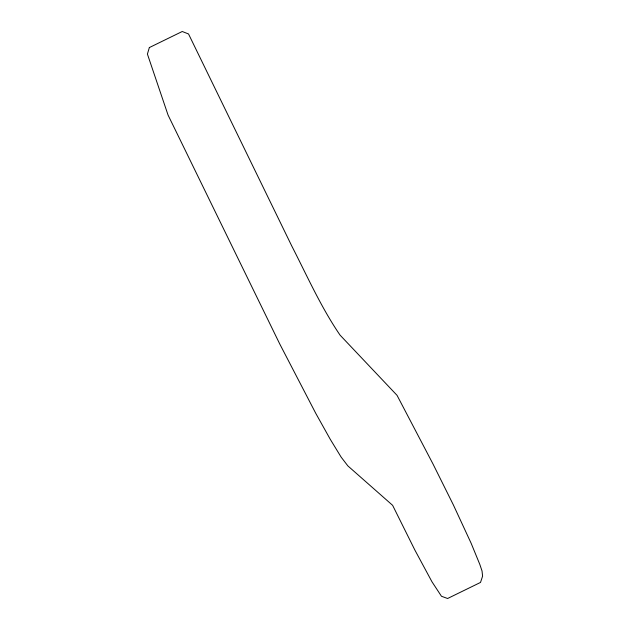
<?xml version="1.0" encoding="UTF-8"?>
<svg xmlns="http://www.w3.org/2000/svg" width="630" height="630" viewBox="0 0 630 630"><rect width="100%" height="100%" fill="white"/><g stroke="black" fill="none" stroke-linecap="round" stroke-linejoin="round"><path stroke-width="0.94" d="M149.341 47.573L147.412 54.07L168.053 115.054L279.767 344.011L315.764 413.343L330.27 439.307L341.176 457.175L347.855 465.885L392.624 505.331L414.887 550.084L431.999 581.829L441.465 596.263L447.615 598.5L480.517 582.427L482.588 576.166L482.037 570.993L479.808 564.401L471.169 543.336L453.34 504.858L432.991 463.971L397.058 395.356L340.05 335.105C321.017 307.267 307.243 276.192 291.895 246.251L188.535 33.973L182.243 31.5L149.341 47.573"/></g></svg>
